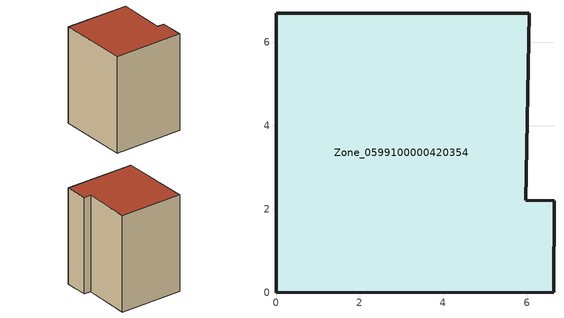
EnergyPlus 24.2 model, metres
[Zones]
Zone_0599100000420354
 floor ground (C_G): 0.01,0 0,6.69 6.06,6.7 5.98,2.21 6.65,2.21 6.64,0.02 z0
 wall outside (C_F): 0.01,0 6.64,0.02 6.65,2.21 5.98,2.21 6.06,6.7 0,6.69 0.01,0 z0:9.19
 roof outside (C_R): 0,6.69 0.01,0 6.64,0.02 6.65,2.21 5.98,2.21 6.06,6.7 z9.19
[BUILDING]
Pand.0599100000420354: North Axis=0; Terrain=City; Loads Convergence Tolerance Value=0.04; Temperature Convergence Tolerance Value=0.4; Solar Distribution=FullExterior; Maximum Number of Warmup Days=25; Minimum Number of Warmup Days=1
[Site:Location]
Rotterdam.The.Hague.AP_ZH_NLD Design_Conditions: Latitude=51.96; Longitude=4.45; Time Zone=1; Elevation=-4.5
[SITE:GROUNDTEMPERATURE:BUILDINGSURFACE]
18, 18, 18, 18, 18, 18, 18, 18, 18, 18, 18, 18
[MATERIAL] Thermal Absorptance=0.9; Solar Absorptance=0.7; Visible Absorptance=0.7
Name | Roughness | Thickness | Conductivity | Density | Specific Heat
G.TC.2006-2014 | MediumSmooth | 0.15 | 0.06 | 540 | 1210
F.TC.2006-2014 | Rough | 0.3 | 0.12 | 1920 | 840
R.TC.2006-2014 | MediumRough | 0.2 | 0.08 | 1500 | 1000
[CONSTRUCTION]
C_G: G.TC.2006-2014
C_F: F.TC.2006-2014
C_R: R.TC.2006-2014
[ZONE]
Zone_0599100000420354: Type=1; Multiplier=1; Ceiling Height=Autocalculate; Volume=Autocalculate; Floor Area=autocalculate; Part of Total Floor Area=Yes
[ZONEINFILTRATION:DESIGNFLOWRATE]
Infil_Zone_0599100000420354: Zone or ZoneList or Space or SpaceList=Zone_0599100000420354; Schedule=AlwaysOn; Design Flow Rate Calculation Method=Flow/Area; Flow Rate per Floor Area=0.0015; Constant Term Coefficient=1; Temperature Term Coefficient=0; Velocity Term Coefficient=0; Velocity Squared Term Coefficient=0
[HVACTEMPLATE:ZONE:IDEALLOADSAIRSYSTEM]
Zone_0599100000420354: Maximum Heating Supply Air Temperature=50; Minimum Cooling Supply Air Temperature=13; Maximum Heating Supply Air Humidity Ratio=0.0156; Minimum Cooling Supply Air Humidity Ratio=0.0077; Heating Limit=NoLimit; Cooling Limit=NoLimit; Dehumidification Control Type=ConstantSensibleHeatRatio; Cooling Sensible Heat Ratio=0.7; Dehumidification Setpoint=60; Humidification Control Type=None; Humidification Setpoint=30; Outdoor Air Method=None; Outdoor Air Flow Rate per Person=0.00944; Outdoor Air Flow Rate per Zone Floor Area=0; Outdoor Air Flow Rate per Zone=0; Demand Controlled Ventilation Type=None; Outdoor Air Economizer Type=NoEconomizer; Heat Recovery Type=None; Sensible Heat Recovery Effectiveness=0.7; Latent Heat Recovery Effectiveness=0.65
[ZONECONTROL:THERMOSTAT]
ThermostatControl_Zone_0599100000420354: Zone or ZoneList=Zone_0599100000420354; Control Type Schedule=DualSetpointControlType; Control 1=Thermostat_Zone_0599100000420354; Temperature Difference Between Cutout And Setpoint=0
[THERMOSTATSETPOINT:DUALSETPOINT]
Thermostat_Zone_0599100000420354: Heating Setpoint Temperature Schedule=HeatingSetpoint_Zone_0599100000420354; Cooling Setpoint Temperature Schedule=CoolingSetpoint_Zone_0599100000420354
[SCHEDULE:COMPACT]
HeatingSetpoint_Zone_0599100000420354: Through: 12/31, For: AllDays, Until: 24:00, 21
CoolingSetpoint_Zone_0599100000420354: Through: 12/31, For: AllDays, Until: 24:00, 24
DualSetpointControlType: Through: 12/31, For: AllDays, Until: 24:00, 4
AlwaysOn: Through: 12/31, For: AllDays, Until: 24:00, 1
